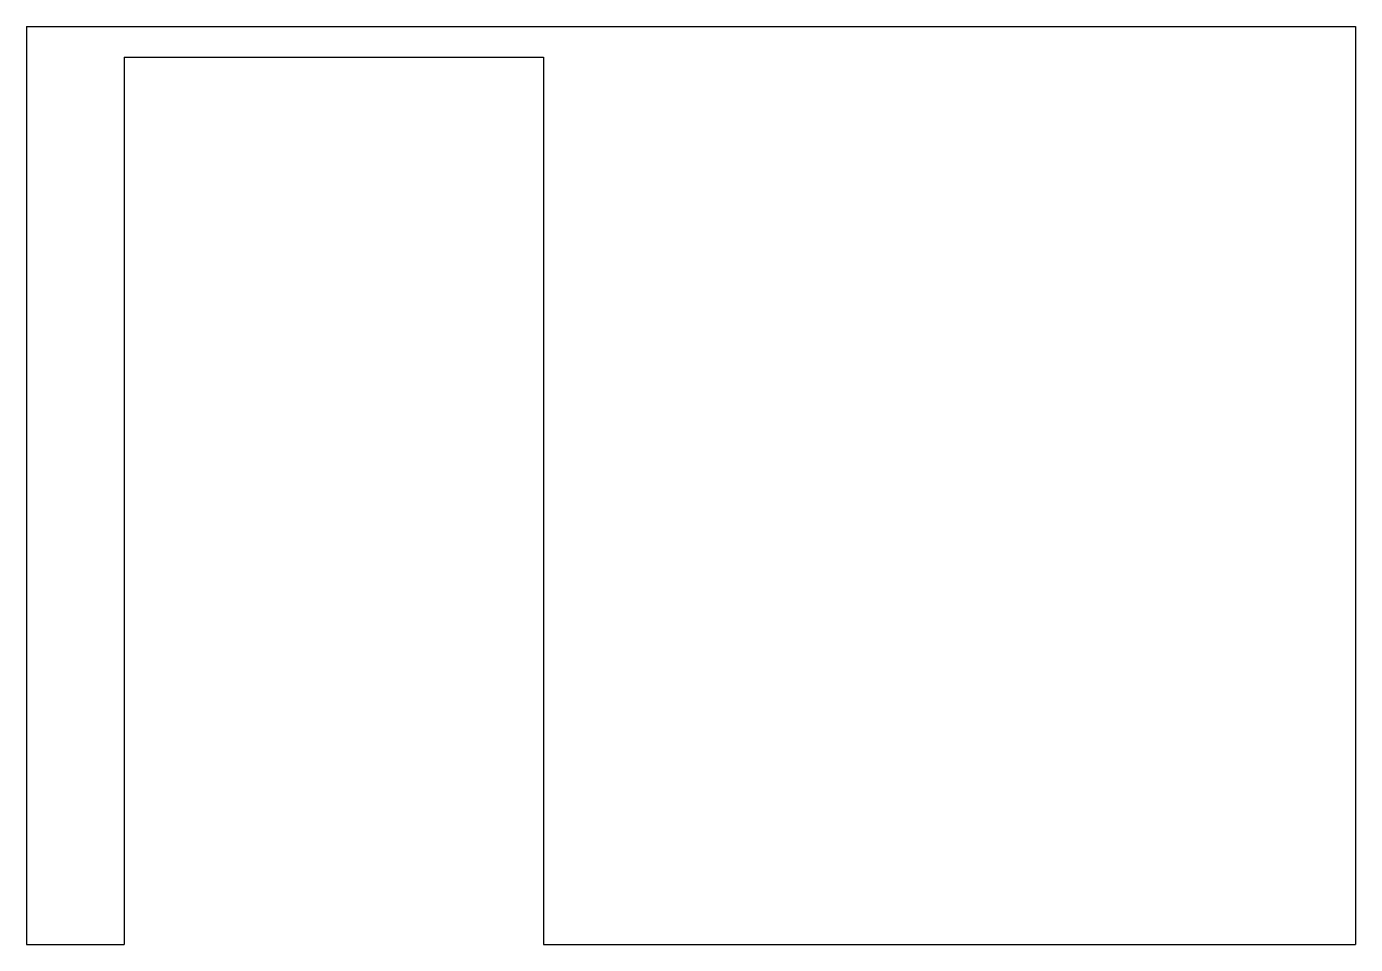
# Model space of a CAD drawing. Header units: millimetres. Extents: x 0 to 174, y 0 to 120.
import ezdxf

# ---------------------------------------------------------------- set-up
doc = ezdxf.new("R2010")
doc.units = ezdxf.units.MM

msp = doc.modelspace()

# ---------------------------------------------------------------- linework, layer by layer
for p, q in [((0, 119.9, 0.95), (0, 0, 0.95)), ((0, 119.9, 0.95), (173.6, 119.9, 0.95)), ((173.6, 119.9, 0.95), (173.6, 0, 0.95)), ((12.75, 115.9, 0.95), (12.75, 0, 0.95)), ((12.75, 115.9, 0.95), (67.55, 115.9, 0.95)), ((67.55, 115.9, 0.95), (67.55, 0, 0.95)), ((0, 0, 0.95), (12.75, 0, 0.95)), ((67.55, 0, 0.95), (173.6, 0, 0.95))]:
    msp.add_line(p, q)

doc.saveas('drawing.dxf')
